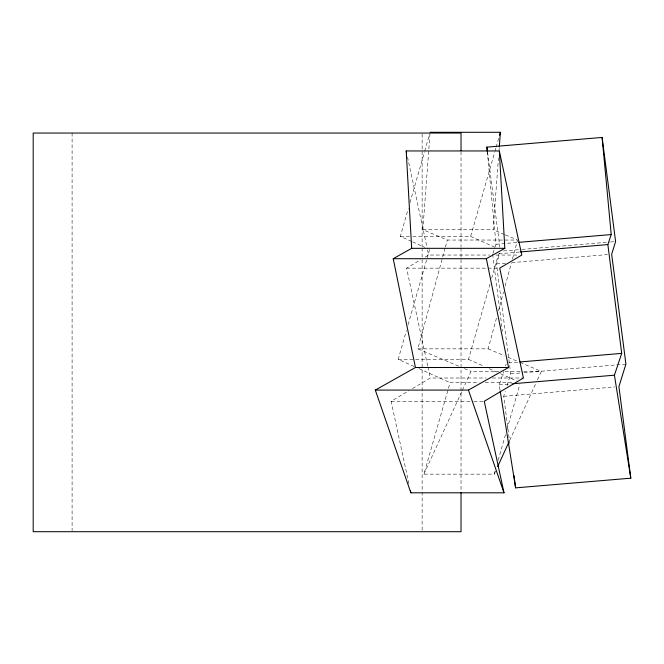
<?xml version="1.0" encoding="UTF-8"?>
<svg xmlns="http://www.w3.org/2000/svg" width="664" height="664" viewBox="0 0 664 664"><rect width="100%" height="100%" fill="white"/><g stroke="black" fill="none" stroke-linecap="round" stroke-linejoin="round"><path stroke-width="0.5" stroke-dasharray="3.32 2.49" d="M512.442 259.01L517.571 240.044L447.287 240.044L422.843 229.669L430.098 132.294M504.416 234.458L493.128 229.669L498.473 157.916M499.087 149.715L499.237 147.665M458.691 366.179L417.855 348.849L442.423 258.005M442.697 257.009L445.121 248.029M445.395 247.025L447.287 240.044M417.855 348.849L488.148 348.849L496.788 316.902M498.407 310.918L503.536 291.944M505.155 285.96L511.363 263.002M411.663 241.455L400.351 236.376L408.285 208.62M409.987 202.678L424.429 152.114M424.711 151.126L429.525 134.277M414.228 366.536L398.192 359.34L406.393 330.639M408.086 324.704L429.583 249.49M412.759 236.376L470.643 236.376L494.721 152.114M495.004 151.126L495.85 148.155M496.132 147.159L498.971 137.249M495.502 471.324L494.199 474.154L423.914 474.154L450.067 382.605L479.01 382.605M398.192 359.34L468.485 359.34L489.974 284.126M491.667 278.191L498.456 254.436M494.199 474.154L495.054 471.166M498.183 460.218L505.578 434.347M506.997 429.376L519.788 384.597M507.064 385.535L510.716 373.791L496.464 263.915L499.801 253.183M509.861 443.627L503.719 396.308L505.238 391.411M492.97 253.366L494.796 247.896M495.103 246.983L496.008 244.252L487.376 152.239M500.034 389.984L499.228 384.888L503.652 371.616M505.553 365.922L506.184 364.03M423.914 474.154L461.953 391.212M462.393 390.266L471.033 371.417L498.946 371.417M509.769 440.224L535.707 383.667M537.433 379.899L541.326 371.417L519.489 362.146M427.666 365.914L406.584 268.148L420.702 259.765M425.118 257.142L428.645 255.042L489.7 255.042M408.916 483.765L391.121 401.272L408.924 390.698M412.477 388.581L430.28 378.007L486.156 378.007M496.008 244.252L517.613 242.435M503.486 250.975L520.974 249.506M522.004 249.415L609.436 242.061M610.465 241.978L615.603 241.547M498.838 253.756L519.414 252.029M496.464 263.915L506.748 263.052M511.886 262.62L607.543 254.578M508.558 362.909L518.841 362.046M510.716 373.791L523.058 372.753M524.087 372.67L625.92 364.104M499.228 384.888L511.57 383.842M503.719 396.308L614.806 386.963M422.843 229.669L493.128 229.669M400.351 236.376L411.721 236.376M495.908 255.042L517.638 255.042M406.584 268.148L498.681 268.148M505.146 371.417L522.717 371.417M523.755 371.417L541.326 371.417M492.364 378.007L523.406 378.007M485.21 382.605L514.16 382.605M391.121 401.272L472.876 401.272M473.905 401.272L483.218 401.272M505.354 234.857L516.634 239.646M488.148 348.849L504.291 355.697M508.093 357.307L518.534 361.747M464.385 368.595L471.033 371.417M470.643 236.376L495.153 247.373M412.61 241.879L424.869 247.373M468.485 359.34L483.575 366.113M489.235 368.644L496.78 372.031M500.548 373.724L516.584 380.912M418.942 368.644L450.067 382.605M407.505 157.019L427.342 248.983M427.558 249.988L428.645 255.042M427.89 366.918L430.28 378.007M487.559 152.23L499.876 247.149M492.663 254.279L502.457 331.261M461.024 151.691L461.024 246.95M461.024 247.987L461.024 491.327M422.13 134.087L422.13 246.95M422.13 247.987L422.13 530.677M72.094 133.049L72.094 530.677"/><path stroke-width="1" d="M499.32 146.644L500.382 132.294L430.098 132.294M499.536 135.265L500.382 132.294M500.199 391.005L515.596 487.866L630.8 478.18L614.424 375.193L621.703 353.389L607.867 244.584L611.212 234.566L602.099 137.44L486.895 147.126L487.276 151.218M497.66 466.609L508.898 442.108M499.328 150.952L521.779 255.042L499.718 268.148L523.406 378.007L484.255 401.272L504.001 492.812L410.867 492.812L375.301 390.083L415.432 367.507L393.229 258.703L411.672 248.328L504.806 248.328L499.328 150.952L406.202 150.952L411.672 248.328M393.229 258.703L486.355 258.703L504.806 248.328M375.301 390.083L468.435 390.083L508.566 367.507L486.355 258.703M518.642 242.352L611.212 234.566M520.435 251.938L607.867 244.584M519.87 361.955L621.703 353.389M512.6 383.759L614.424 375.193M415.432 367.507L508.566 367.507M468.435 390.083L504.001 492.812M406.202 150.952L406.634 152.977M410.435 490.804L410.867 492.812M602.099 137.44L615.603 241.547L611.66 254.229L625.92 364.104L618.923 386.614L630.8 478.18M486.895 147.126L487.426 151.209M513.994 475.524L515.596 487.866M461.024 150.653L461.024 133.049L33.2 133.049L33.2 531.706L461.024 531.706L461.024 492.364"/></g></svg>
